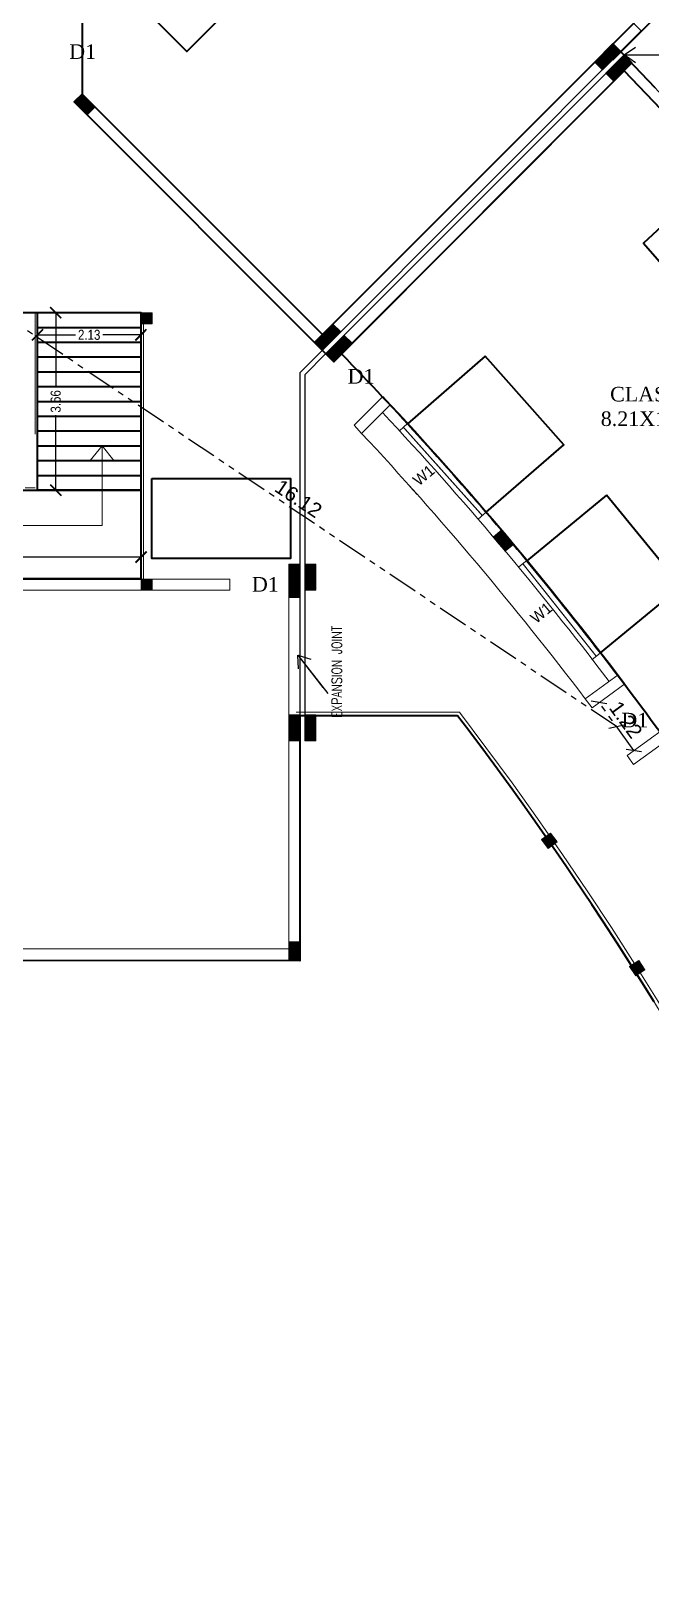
# Model space of a CAD drawing. Header units: metres. Extents: x 43 to 977, y 102 to 459.
# Drawn here: x 796.61 to 809.39, y 191.23 to 223.33 of the extents above; entities that cross this region are included whole.
import ezdxf

# ---------------------------------------------------------------- set-up
doc = ezdxf.new("R2010")
doc.units = ezdxf.units.M
doc.header["$MEASUREMENT"] = 0
doc.header["$PDMODE"] = 3
doc.linetypes.add('HIDDEN', pattern=[0.375, 0.25, -0.125])
doc.linetypes.add('PHANTOM2', pattern=[1.25, 0.625, -0.125, 0.125, -0.125, 0.125, -0.125])
doc.layers.get('0').update_dxf_attribs({"lineweight": 0})
doc.layers.get('Defpoints').update_dxf_attribs({"lineweight": 0})
for name, color, linetype, lineweight in [('BLK_1_FLR_3_ EXIT_WIDTH_ DOOR', 7, 'Continuous', 35), ('BLK_1_FLR_3_BLT_UP_AREA', 4, 'Continuous', 35), ('BLK_1_FLR_3_BLT_UP_AREA_DEDUCT', 4, 'Continuous', 35), ('BLK_1_FLR_3_CARPET_AREA', 10, 'Continuous', 35), ('BLK_1_FLR_3_DRINKING_WATER', 7, 'Continuous', 35), ('BLK_1_FLR_3_REGULAR_ROOM_6', 117, 'Continuous', 35), ('BLK_1_FLR_3_REGULAR_ROOM_7', 117, 'Continuous', 35), ('BLK_1_FLR_3_ROOM_6_LIGHT_VENTILATION_1', 3, 'Continuous', 35), ('BLK_1_FLR_3_ROOM_6_LIGHT_VENTILATION_3', 3, 'Continuous', 35), ('BLK_1_FLR_3_ROOM_6_LIGHT_VENTILATION_4', 3, 'Continuous', 35), ('BLK_1_FLR_3_ROOM_7_LIGHT_VENTILATION_3', 4, 'Continuous', 35), ('BLK_1_FLR_3_STAIR_7', 4, 'Continuous', 35), ('BLK_1_FLR_3_STAIR_7_FLIGHT_3', 4, 'Continuous', 35), ('BLK_1_FLR_3_STAIR_7_LANDING_1', 4, 'Continuous', 35), ('Column', 1, 'Continuous', 0), ('DIST_EXIT', 7, 'Continuous', 35), ('dotted line', 9, 'Continuous', 0), ('FURN', 30, 'Continuous', 0), ('hatch', 7, 'Continuous', 0), ('main wall', 150, 'Continuous', 0), ('Staircase', 140, 'Continuous', 0), ('TE', 9, 'Continuous', 0), ('TEXT', 130, 'Continuous', 0), ('WALL', 7, 'Continuous', 0), ('WIN', 13, 'Continuous', 0)]:
    doc.layers.add(name, color=color, linetype=linetype, lineweight=lineweight)
doc.styles.add('ARIAL', font='arial.ttf')
doc.styles.add('ARIAL NARROW', font='')
doc.styles.get("Standard").update_dxf_attribs({"font": 'romans.shx'})
doc.styles.add('style2', font='romantic.ttf')
doc.styles.add('visa', font='swissc.ttf')
doc.styles.get('ARIAL NARROW').set_extended_font_data('Lydian BT')
doc.dimstyles.new('Copy of o3 400', dxfattribs={"dimscale": 0.23, "dimtxt": 0.9, "dimasz": 1, "dimexe": 5, "dimexo": 9, "dimgap": 0.23, "dimtad": 0, "dimlfac": 4, "dimzin": 3, "dimdsep": 46, "dimtxsty": 'visa', "dimblk": 'ARCHTICK', "dimcen": 0.09, "dimse1": 1, "dimse2": 1, "dimclrd": 7, "dimclre": 256, "dimclrt": 7, "dimadec": 0, "dimazin": 0, "dimtfac": 0.23, "dimtofl": 0, "dimtmove": 2, "dimatfit": 1, "dimldrblk": 'ARCHTICK', "dimfxl": 0, "dimtolj": 1, "dimtzin": 0, "dimarcsym": 0})
doc.dimstyles.new('o3', dxfattribs={"dimscale": 0.23, "dimtxt": 0.9, "dimasz": 1, "dimexe": 5, "dimexo": 9, "dimgap": 0.23, "dimtad": 0, "dimzin": 3, "dimdsep": 46, "dimtxsty": 'visa', "dimblk": 'ARCHTICK', "dimcen": 0.09, "dimse1": 1, "dimse2": 1, "dimclrd": 7, "dimclre": 256, "dimclrt": 7, "dimadec": 0, "dimazin": 0, "dimtfac": 0.23, "dimtofl": 0, "dimtmove": 2, "dimatfit": 1, "dimldrblk": 'ARCHTICK', "dimfxl": 0, "dimtolj": 1, "dimtzin": 0, "dimarcsym": 0})
doc.dimstyles.new('OPEN SPACE', dxfattribs={"dimtxt": 0.3, "dimasz": 0.23, "dimexe": 0.1875, "dimexo": 0.0625, "dimgap": 0.09, "dimtad": 3, "dimzin": 0, "dimdsep": 46, "dimtxsty": 'ARIAL', "dimblk": 'OBLIQUE', "dimcen": 0.09, "dimse1": 1, "dimse2": 1, "dimclrd": 6, "dimclre": 6, "dimclrt": 7, "dimadec": 0, "dimazin": 0, "dimtfac": 0.5, "dimtix": 1, "dimtmove": 0, "dimatfit": 3, "dimfxl": 0, "dimtolj": 1, "dimtzin": 0, "dimarcsym": 0})

# ---------------------------------------------------------------- blocks, each defined once
blk = doc.blocks.new('_ArchTick')
at = {"color": 0, "const_width": 0.15}
blk.add_lwpolyline([(-0.5, -0.5), (0.5, 0.5)], dxfattribs=at)
blk = doc.blocks.new('*D238')
at = {"layer": 'Defpoints', "color": 0, "lineweight": 30}
for p in [(798.878, 212.495), (791.716, 212.045), (798.878, 212.045)]:
    blk.add_point(p, dxfattribs=at)
at = {"layer": 'WIN', "color": 7, "lineweight": -2}
for p, q in [((791.716, 212.495), (795.016, 212.495)), ((798.878, 212.495), (795.578, 212.495))]:
    blk.add_line(p, q, dxfattribs=at)
at = {"layer": 'WIN', "color": 7, "lineweight": -2, "xscale": 0.23, "yscale": 0.23, "zscale": 0.23, "rotation": 180}
blk.add_blockref('_ArchTick', (791.716, 212.495), dxfattribs=at)
at = {"layer": 'WIN', "color": 7, "lineweight": -2, "xscale": 0.23, "yscale": 0.23, "zscale": 0.23}
blk.add_blockref('_ArchTick', (798.878, 212.495), dxfattribs=at)
at = {"layer": 'WIN', "color": 7, "lineweight": 9, "insert": (795.297, 212.495), "char_height": 0.207, "attachment_point": 5, "style": 'visa'}
blk.add_mtext('\\A1;7.16', dxfattribs=at)
blk = doc.blocks.new('*D95')
at = {"layer": 'Defpoints', "color": 0, "lineweight": 30}
for p in [(814.477, 229.217), (808.775, 222.907), (810.51, 221.172)]:
    blk.add_point(p, dxfattribs=at)
at = {"layer": 'WALL', "color": 7, "lineweight": -2}
for p, q in [((816.516, 227.178), (813.818, 224.48)), ((810.51, 221.172), (813.207, 223.869))]:
    blk.add_line(p, q, dxfattribs=at)
at = {"layer": 'WALL', "color": 7, "lineweight": -2, "xscale": 0.23, "yscale": 0.23, "zscale": 0.23}
for p, rotation in [((816.516, 227.178), 45.00000000405316), ((810.51, 221.172), 225.0000000040532)]:
    blk.add_blockref('_ArchTick', p, dxfattribs=dict(at, rotation=rotation))
at = {"layer": 'WALL', "color": 7, "insert": (813.513, 224.175), "char_height": 0.345, "attachment_point": 5, "rotation": 45, "style": 'visa'}
blk.add_mtext('\\A1;8.49', dxfattribs=at)
blk = doc.blocks.new('*D96')
at = {"layer": 'Defpoints', "color": 0, "lineweight": 30}
for p in [(820.76, 235.216), (823.205, 232.836), (808.775, 222.907)]:
    blk.add_point(p, dxfattribs=at)
at = {"layer": 'WALL', "color": 7, "lineweight": -2}
for p, q in [((823.205, 232.836), (817.589, 227.068)), ((811.219, 220.526), (816.836, 226.295))]:
    blk.add_line(p, q, dxfattribs=at)
at = {"layer": 'WALL', "color": 7, "lineweight": -2, "xscale": 0.23, "yscale": 0.23, "zscale": 0.23}
for p, rotation in [((823.205, 232.836), 45.76370791431166), ((811.219, 220.526), 225.7637079143116)]:
    blk.add_blockref('_ArchTick', p, dxfattribs=dict(at, rotation=rotation))
at = {"layer": 'WALL', "color": 7, "insert": (817.212, 226.681), "char_height": 0.345, "attachment_point": 5, "rotation": 45.7637, "style": 'visa'}
blk.add_mtext('\\A1;17.18', dxfattribs=at)
blk = doc.blocks.new('*D886')
at = {"layer": 'BLK_1_FLR_3_STAIR_7_LANDING_1', "color": 1, "lineweight": -2, "ltscale": 20}
for p, q in [((791.714, 212.497), (795.013, 212.497)), ((798.876, 212.497), (795.576, 212.497))]:
    blk.add_line(p, q, dxfattribs=at)
at = {"layer": 'Defpoints', "color": 0, "lineweight": 30, "ltscale": 20}
for p in [(798.876, 212.497), (791.714, 212.047), (798.876, 212.047)]:
    blk.add_point(p, dxfattribs=at)
at = {"layer": 'BLK_1_FLR_3_STAIR_7_LANDING_1', "color": 1, "lineweight": -2, "ltscale": 20, "xscale": 0.23, "yscale": 0.23, "zscale": 0.23, "rotation": 180}
blk.add_blockref('_ArchTick', (791.714, 212.497), dxfattribs=at)
at = {"layer": 'BLK_1_FLR_3_STAIR_7_LANDING_1', "color": 1, "lineweight": -2, "ltscale": 20, "xscale": 0.23, "yscale": 0.23, "zscale": 0.23}
blk.add_blockref('_ArchTick', (798.876, 212.497), dxfattribs=at)
at = {"layer": 'BLK_1_FLR_3_STAIR_7_LANDING_1', "color": 1, "lineweight": 35, "ltscale": 20, "insert": (795.295, 212.497), "char_height": 0.207, "attachment_point": 5, "style": 'visa'}
blk.add_mtext('\\A1;7.16', dxfattribs=at)
blk = doc.blocks.new('*D883')
at = {"layer": 'BLK_1_FLR_3_STAIR_7_FLIGHT_3', "color": 2, "lineweight": -2, "ltscale": 20}
for p, q in [((796.742, 217.074), (797.529, 217.074)), ((798.876, 217.074), (798.089, 217.074))]:
    blk.add_line(p, q, dxfattribs=at)
at = {"layer": 'Defpoints', "color": 0, "lineweight": 30, "ltscale": 20}
for p in [(796.742, 217.533), (798.876, 217.533), (796.742, 217.074)]:
    blk.add_point(p, dxfattribs=at)
at = {"layer": 'BLK_1_FLR_3_STAIR_7_FLIGHT_3', "color": 2, "lineweight": -2, "ltscale": 20, "xscale": 0.23, "yscale": 0.23, "zscale": 0.23, "rotation": 180}
blk.add_blockref('_ArchTick', (796.742, 217.074), dxfattribs=at)
at = {"layer": 'BLK_1_FLR_3_STAIR_7_FLIGHT_3', "color": 2, "lineweight": -2, "ltscale": 20, "xscale": 0.23, "yscale": 0.23, "zscale": 0.23}
blk.add_blockref('_ArchTick', (798.876, 217.074), dxfattribs=at)
at = {"layer": 'BLK_1_FLR_3_STAIR_7_FLIGHT_3', "color": 2, "lineweight": 35, "ltscale": 20, "insert": (797.809, 217.074), "char_height": 0.207, "attachment_point": 5, "style": 'visa'}
blk.add_mtext('\\A1;2.13', dxfattribs=at)
blk = doc.blocks.new('*D884')
at = {"layer": 'BLK_1_FLR_3_STAIR_7_FLIGHT_3', "color": 1, "lineweight": -2, "ltscale": 20}
for p, q in [((797.119, 217.533), (797.119, 215.987)), ((797.119, 213.876), (797.119, 215.422))]:
    blk.add_line(p, q, dxfattribs=at)
at = {"layer": 'Defpoints', "color": 0, "lineweight": 30, "ltscale": 20}
for p in [(796.742, 217.533), (796.742, 213.876), (797.119, 213.876)]:
    blk.add_point(p, dxfattribs=at)
at = {"layer": 'BLK_1_FLR_3_STAIR_7_FLIGHT_3', "color": 1, "lineweight": -2, "ltscale": 20, "xscale": 0.23, "yscale": 0.23, "zscale": 0.23}
for p, rotation in [((797.119, 217.533), 90), ((797.119, 213.876), 270)]:
    blk.add_blockref('_ArchTick', p, dxfattribs=dict(at, rotation=rotation))
at = {"layer": 'BLK_1_FLR_3_STAIR_7_FLIGHT_3', "color": 1, "lineweight": 35, "ltscale": 20, "insert": (797.119, 215.704), "char_height": 0.207, "attachment_point": 5, "rotation": 90, "style": 'visa'}
blk.add_mtext('\\A1;3.66', dxfattribs=at)
blk = doc.blocks.new('_Oblique')
at = {"color": 0, "linetype": 'ByBlock', "lineweight": -2}
blk.add_line((-0.5, -0.5), (0.5, 0.5), dxfattribs=at)
blk = doc.blocks.new('*D862')
at = {"layer": 'BLK_1_FLR_3_ EXIT_WIDTH_ DOOR', "color": 2, "linetype": 'PHANTOM2', "lineweight": -2}
blk.add_line((809.04, 208.515), (808.323, 209.501), dxfattribs=at)
at = {"layer": 'Defpoints', "color": 0, "lineweight": 30}
for p in [(808.672, 209.755), (808.323, 209.501), (809.388, 208.768)]:
    blk.add_point(p, dxfattribs=at)
at = {"layer": 'BLK_1_FLR_3_ EXIT_WIDTH_ DOOR', "color": 2, "lineweight": -2, "xscale": 0.23, "yscale": 0.23, "zscale": 0.23}
for p, rotation in [((808.323, 209.501), 125.9999999999029), ((809.04, 208.515), 305.9999999999029)]:
    blk.add_blockref('_Oblique', p, dxfattribs=dict(at, rotation=rotation))
at = {"layer": 'BLK_1_FLR_3_ EXIT_WIDTH_ DOOR', "color": 2, "lineweight": 35, "insert": (808.876, 209.149), "char_height": 0.3, "attachment_point": 5, "rotation": 306, "style": 'ARIAL'}
blk.add_mtext('\\A1;1.22', dxfattribs=at)
blk = doc.blocks.new('*D863')
at = {"layer": 'Defpoints', "color": 0, "lineweight": 30}
for p in [(795.295, 217.99), (795.295, 217.99), (808.681, 209.008)]:
    blk.add_point(p, dxfattribs=at)
at = {"layer": 'DIST_EXIT', "color": 7, "linetype": 'PHANTOM2', "lineweight": -2}
blk.add_line((808.681, 209.008), (795.295, 217.99), dxfattribs=at)
at = {"layer": 'DIST_EXIT', "color": 7, "lineweight": -2, "xscale": 0.23, "yscale": 0.23, "zscale": 0.23}
for p, rotation in [((795.295, 217.99), 146.1385459461341), ((808.681, 209.008), 326.1385459461342)]:
    blk.add_blockref('_Oblique', p, dxfattribs=dict(at, rotation=rotation))
at = {"layer": 'DIST_EXIT', "color": 7, "lineweight": 35, "insert": (802.124, 213.701), "char_height": 0.3, "attachment_point": 5, "rotation": 326.1385, "style": 'ARIAL'}
blk.add_mtext('\\A1;16.12', dxfattribs=at)

msp = doc.modelspace()

# ---------------------------------------------------------------- hatches: boundary and pattern name
at = {"layer": 'hatch'}
h = msp.add_hatch(dxfattribs=at)
h.set_pattern_fill('ANSI31', color=256, scale=0.025396, angle=45, style=0)
h.set_pattern_definition([(360, (-1860.4527177, -4801.0757377), (-1e-14, -0.0031745225), [])])
h.paths.add_polyline_path([(808.60892, 223.07354), (808.77054, 222.91192), (808.39343, 222.5348), (808.23181, 222.69642)])
h = msp.add_hatch(dxfattribs=at)
h.set_pattern_fill('ANSI31', color=256, scale=0.025396, angle=45, style=0)
h.set_pattern_definition([(360, (-1860.6861692, -4801.3091893), (-1e-14, -0.0031745225), [])])
h.paths.add_polyline_path([(808.84237, 222.84008), (809.00399, 222.67846), (808.62688, 222.30135), (808.46526, 222.46297)])
h = msp.add_hatch(dxfattribs=at)
h.set_pattern_fill('ANSI31', color=256, scale=0.025396, style=0)
h.set_pattern_definition([(45, (-4572.8374997, 1792.431261), (-0.0022447263868, 0.0022447263868), [])])
h.paths.add_polyline_path([(797.66235, 222.04009), (797.50073, 221.87847), (797.7701, 221.6091), (797.93172, 221.77073)])
h = msp.add_hatch(dxfattribs=at)
h.set_pattern_fill('ANSI31', color=256, scale=0.025396, angle=90, style=0)
h.set_pattern_definition([(135, (-4771.7847922, 1778.715938), (-0.0022447263868, -0.0022447263868), [])])
h.paths.add_polyline_path([(799.10636, 217.53089), (798.87779, 217.53089), (798.87779, 217.30232), (799.10636, 217.30232)])
h = msp.add_hatch(dxfattribs=at)
h.set_pattern_fill('ANSI31', color=256, scale=0.025396, angle=45, style=0)
h.set_pattern_definition([(360, (-1866.2285713, -4806.8515913), (-1e-14, -0.0031745225), [])])
h.paths.add_polyline_path([(802.83307, 217.29768), (802.99469, 217.13606), (802.61757, 216.75895), (802.45595, 216.92057)])
h = msp.add_hatch(dxfattribs=at)
h.set_pattern_fill('ANSI31', color=256, scale=0.025396, angle=45, style=0)
h.set_pattern_definition([(360, (-1866.4620228, -4807.085043), (-1e-14, -0.0031745225), [])])
h.paths.add_polyline_path([(803.06652, 217.06423), (803.22814, 216.90261), (802.85103, 216.5255), (802.68941, 216.68712)])
h = msp.add_hatch(dxfattribs=at)
h.set_pattern_fill('ANSI31', color=256, scale=0.025396, angle=354.750483, style=0)
h.set_pattern_definition([(39.75048266, (-4398.0551917, 2268.2263944), (-0.0020299340595, 0.0024406885949), [])])
h.paths.add_polyline_path([(806.31854, 213.05754), (806.14281, 212.91139), (806.38641, 212.6185), (806.56214, 212.76466)])
h = msp.add_hatch(dxfattribs=at)
h.set_pattern_fill('ANSI31', color=256, scale=0.025396, angle=360, style=0)
h.set_pattern_definition([(315, (-4637.1725264, -1453.5460324), (-0.0022447263868, -0.0022447263868), [])])
h.paths.add_polyline_path([(802.15349, 212.34799), (801.92492, 212.34799), (801.92492, 211.81467), (802.15349, 211.81467)])
h = msp.add_hatch(dxfattribs=at)
h.set_pattern_fill('ANSI31', color=256, scale=0.025396, angle=360, style=0)
h.set_pattern_definition([(315, (-4636.842376, -1453.5460324), (-0.0022447263868, -0.0022447263868), [])])
h.paths.add_polyline_path([(802.48364, 212.34799), (802.25507, 212.34799), (802.25507, 211.81467), (802.48364, 211.81467)])
h = msp.add_hatch(dxfattribs=at)
h.set_pattern_fill('ANSI31', color=256, scale=0.025396, angle=90, style=0)
h.set_pattern_definition([(135, (-4771.7847922, 1773.230363), (-0.0022447263868, -0.0022447263868), [])])
h.paths.add_polyline_path([(799.10636, 212.04531), (798.87779, 212.04531), (798.87779, 211.81675), (799.10636, 211.81675)])
h = msp.add_hatch(dxfattribs=at)
h.set_pattern_fill('ANSI31', color=256, scale=0.025396, style=0)
h.set_pattern_definition([(45, (-4637.1704966, 1877.405829), (-0.0022447263868, 0.0022447263868), [])])
h.paths.add_polyline_path([(802.15552, 212.04512), (801.92695, 212.04512), (801.92695, 211.66418), (802.15552, 211.66418)])
h = msp.add_hatch(dxfattribs=at)
h.set_pattern_fill('ANSI31', color=256, scale=0.025396, angle=360, style=0)
h.set_pattern_definition([(315, (-4637.1725264, -1456.649043), (-0.0022447263868, -0.0022447263868), [])])
h.paths.add_polyline_path([(802.15349, 209.24498), (801.92492, 209.24498), (801.92492, 208.71166), (802.15349, 208.71166)])
h = msp.add_hatch(dxfattribs=at)
h.set_pattern_fill('ANSI31', color=256, scale=0.025396, angle=360, style=0)
h.set_pattern_definition([(315, (-4636.842376, -1456.649043), (-0.0022447263868, -0.0022447263868), [])])
h.paths.add_polyline_path([(802.48364, 209.24498), (802.25507, 209.24498), (802.25507, 208.71166), (802.48364, 208.71166)])
h = msp.add_hatch(dxfattribs=at)
h.set_pattern_fill('ANSI31', color=256, scale=0.025396, angle=54.00026, style=0)
h.set_pattern_definition([(80.99973966, (5351.8896304, -3214.7498878), (0.0031354366037, -0.0004966189759), [])])
h.paths.add_polyline_path([(807.32117, 206.81392), (807.45552, 206.629), (807.27061, 206.49466), (807.13626, 206.67957)])
h = msp.add_hatch(dxfattribs=at)
h.set_pattern_fill('ANSI31', color=256, scale=0.025396, style=0)
h.set_pattern_definition([(45, (-4637.1704966, 1869.934007), (-0.0022447263868, 0.0022447263868), [])])
h.paths.add_polyline_path([(802.15552, 204.5733), (801.92695, 204.5733), (801.92695, 204.19236), (802.15552, 204.19236)])
h = msp.add_hatch(dxfattribs=at)
h.set_pattern_fill('ANSI31', color=256, scale=0.025396, angle=56.686989, style=0)
h.set_pattern_definition([(78.313011426, (5188.330488, -3426.642586), (0.003108710956, -0.0006430468843), [])])
h.paths.add_polyline_path([(809.14365, 204.18707), (809.26918, 203.99606), (809.07817, 203.87053), (808.95264, 204.06154)])

# ---------------------------------------------------------------- linework, layer by layer
at = {"layer": 'BLK_1_FLR_3_BLT_UP_AREA', "color": 26, "lineweight": 35}
msp.add_lwpolyline([(820.91994, 235.05241), (808.76937, 222.90184), (809.47494, 222.17174)], dxfattribs=at)
at = {"layer": 'BLK_1_FLR_3_BLT_UP_AREA_DEDUCT', "color": 26, "lineweight": 35}
msp.add_lwpolyline([(809.45746, 203.33578), (809.20463, 203.74247), (808.93745, 204.1658), (808.69337, 204.54694), (808.39979, 204.99851), (808.17153, 205.34458), (807.81781, 205.87245), (807.63919, 206.13526), (807.30275, 206.62357), (807.09644, 206.91883), (806.74774, 207.41084), (806.5434, 207.69516), (806.22643, 208.1305), (805.98014, 208.46412), (805.63729, 208.92195), (805.40677, 209.22557), (802.15552, 209.22555), (802.15552, 204.17968), (788.43825, 204.19789)], dxfattribs=at)
at = {"layer": 'BLK_1_FLR_3_CARPET_AREA', "color": 15, "lineweight": 35, "ltscale": 20}
msp.add_lwpolyline([(811.44583, 225.90571), (802.61871, 217.07859), (797.66245, 222.03485), (797.50073, 221.87313), (802.61727, 216.75391), (802.85103, 216.52015), (808.84007, 222.50919, -0.02142469), (813.47379, 217.30009, -0.0121233), (816.22198, 213.73337, -0.00973155), (818.59976, 210.3027, -0.00792322), (820.46991, 207.26787, -0.01005324), (822.41772, 203.79284, -0.01008763), (824.08463, 200.42798, -0.00716992), (825.13975, 198.03693, -0.02395832), (826.03072, 195.87148, -0.01166027), (827.82931, 190.94249, -0.00110544), (829.29267, 185.86953, -0.01342344)], format="xyb", dxfattribs=at)
msp.add_lwpolyline([(809.45728, 203.33578), (809.20445, 203.74247), (808.93727, 204.1658), (808.69319, 204.54694), (808.3996, 204.99851), (808.17134, 205.34458), (807.81763, 205.87245), (807.639, 206.13526), (807.30257, 206.62357), (807.09626, 206.91883), (806.74755, 207.41084), (806.54321, 207.69516), (806.22625, 208.1305), (805.97995, 208.46412), (805.6371, 208.92195), (805.40658, 209.22557), (802.15534, 209.22555), (802.15533, 204.17968), (788.43806, 204.19789)], dxfattribs=at)
at = {"layer": 'BLK_1_FLR_3_DRINKING_WATER', "color": 7, "lineweight": 35}
msp.add_lwpolyline([(799.1001, 214.11443), (801.95684, 214.11443), (801.95684, 212.47038), (799.1001, 212.47038)], close=True, dxfattribs=at)
at = {"layer": 'BLK_1_FLR_3_REGULAR_ROOM_6', "color": 3, "lineweight": 35, "ltscale": 20}
msp.add_lwpolyline([(808.84007, 222.50919), (803.01149, 216.68061, -0.01706893), (806.3091, 213.05119), (806.31031, 213.0522), (806.4316, 212.90637, -0.01771434), (809.5732, 208.90274), (816.22198, 213.73337, 0.00532974), (815.03507, 215.31785), (814.9429, 215.438, 0.00638545), (813.47379, 217.30009, 0.02142469)], format="xyb", close=True, dxfattribs=at)
at = {"layer": 'BLK_1_FLR_3_REGULAR_ROOM_7', "color": 3, "lineweight": 35, "ltscale": 20}
msp.add_lwpolyline([(811.44583, 225.90571), (805.6275, 231.72404), (797.66235, 223.7589), (797.66245, 222.03485), (802.61871, 217.07859)], close=True, dxfattribs=at)
at = {"layer": 'BLK_1_FLR_3_ROOM_6_LIGHT_VENTILATION_1', "color": 3, "lineweight": 35, "ltscale": 20}
msp.add_lwpolyline([(810.80389, 220.41042), (809.23991, 218.96444), (811.11471, 216.81267), (812.74479, 218.18122, 0.00907973)], format="xyb", close=True, dxfattribs=at)
at = {"layer": 'BLK_1_FLR_3_ROOM_6_LIGHT_VENTILATION_3', "color": 3, "lineweight": 35, "ltscale": 20}
msp.add_lwpolyline([(805.97708, 216.63626), (804.37134, 215.24384, -0.00849874), (805.99475, 213.41938), (807.5975, 214.8092)], format="xyb", close=True, dxfattribs=at)
at = {"layer": 'BLK_1_FLR_3_ROOM_6_LIGHT_VENTILATION_4', "color": 3, "lineweight": 35, "ltscale": 20}
msp.add_lwpolyline([(808.47577, 213.77322), (806.83082, 212.42142, -0.00846123), (808.35057, 210.52354), (810.01821, 211.88964)], format="xyb", close=True, dxfattribs=at)
at = {"layer": 'BLK_1_FLR_3_ROOM_7_LIGHT_VENTILATION_3', "color": 3, "lineweight": 35, "ltscale": 20}
msp.add_lwpolyline([(801.97924, 225.06351), (800.4731, 226.56964), (798.31816, 224.41471), (799.8243, 222.90857)], close=True, dxfattribs=at)
at = {"layer": 'BLK_1_FLR_3_STAIR_7', "color": 1, "lineweight": 35, "ltscale": 20}
msp.add_lwpolyline([(791.66319, 217.53296), (798.8757, 217.53296), (798.8757, 212.04531), (791.66319, 212.04531)], close=True, dxfattribs=at)
at = {"layer": 'BLK_1_FLR_3_STAIR_7_FLIGHT_3', "color": 7, "lineweight": 35, "ltscale": 20}
for p, q in [((796.74242, 217.22821), (798.8757, 217.22821)), ((796.74242, 216.92345), (798.8757, 216.92345)), ((796.74242, 216.6187), (798.8757, 216.6187)), ((796.74242, 216.31394), (798.8757, 216.31394)), ((796.74242, 216.00919), (798.8757, 216.00919)), ((796.74242, 215.70444), (798.8757, 215.70444)), ((796.74242, 215.39968), (798.8757, 215.39968)), ((796.74242, 215.09493), (798.8757, 215.09493)), ((796.74242, 215.09493), (798.8757, 215.09493)), ((796.74242, 214.79017), (798.8757, 214.79017)), ((796.74242, 214.48542), (798.8757, 214.48542)), ((796.74242, 214.18067), (798.8757, 214.18067)), ((796.74242, 213.87591), (798.8757, 213.87591))]:
    msp.add_line(p, q, dxfattribs=at)
msp.add_lwpolyline([(796.74242, 217.53296), (798.8757, 217.53296), (798.8757, 213.87591), (796.74242, 213.87591)], close=True, dxfattribs=at)
at = {"layer": 'BLK_1_FLR_3_STAIR_7_LANDING_1', "color": 7, "lineweight": 35, "ltscale": 20}
msp.add_lwpolyline([(791.66319, 213.87591), (798.8757, 213.87591), (798.8757, 212.04739), (791.66319, 212.04739)], close=True, dxfattribs=at)
at = {"layer": 'Column'}
for p, q in [((799.10636, 217.30232), (798.87779, 217.30232)), ((799.10636, 211.81675), (798.87779, 211.81675))]:
    msp.add_line(p, q, dxfattribs=at)
for points in [[(808.39343, 222.5348), (808.23181, 222.69642), (808.60892, 223.07354), (808.77054, 222.91192)], [(808.62688, 222.30135), (808.46526, 222.46297), (808.84237, 222.84008), (809.00399, 222.67846)], [(798.87779, 217.53089), (799.10636, 217.53089), (799.10636, 217.30232), (798.87779, 217.30232)], [(802.61757, 216.75895), (802.45595, 216.92057), (802.83307, 217.29768), (802.99469, 217.13606)], [(802.85103, 216.5255), (802.68941, 216.68712), (803.06652, 217.06423), (803.22814, 216.90261)], [(801.92492, 211.81467), (802.15349, 211.81467), (802.15349, 212.34799), (801.92492, 212.34799)], [(802.25507, 211.81467), (802.48364, 211.81467), (802.48364, 212.34799), (802.25507, 212.34799)], [(798.87779, 212.04531), (799.10636, 212.04531), (799.10636, 211.81675), (798.87779, 211.81675)], [(801.92695, 212.04512), (802.15552, 212.04512), (802.15552, 211.66418), (801.92695, 211.66418)], [(801.92492, 208.71166), (802.15349, 208.71166), (802.15349, 209.24498), (801.92492, 209.24498)], [(802.25507, 208.71166), (802.48364, 208.71166), (802.48364, 209.24498), (802.25507, 209.24498)], [(807.45552, 206.629), (807.32117, 206.81392), (807.13626, 206.67957), (807.27061, 206.49466)], [(801.92695, 204.5733), (802.15552, 204.5733), (802.15552, 204.19236), (801.92695, 204.19236)], [(809.26918, 203.99606), (809.14365, 204.18707), (808.95264, 204.06154), (809.07817, 203.87053)]]:
    msp.add_lwpolyline(points, close=True, dxfattribs=at)
for points in [[(797.93172, 221.77073), (797.66235, 222.04009), (797.50073, 221.87847), (797.7701, 221.6091), (797.93172, 221.77073)], [(806.56214, 212.76466), (806.31854, 213.05754), (806.14281, 212.91139), (806.38641, 212.6185), (806.56214, 212.76466)]]:
    msp.add_lwpolyline(points, dxfattribs=at)
at = {"layer": 'dotted line'}
msp.add_lwpolyline([(794.96883, 217.53089), (794.96883, 213.14685), (798.07331, 213.14685), (798.07331, 214.7881), (797.82998, 214.48335), (798.07331, 214.7881), (798.31664, 214.48335)], dxfattribs=at)
at = {"layer": 'FURN'}
msp.add_arc((751.52568, 166.58686), 71.00589, 37.2603953, 43.0359736, dxfattribs=at)
at = {"layer": 'main wall', "linetype": 'HIDDEN', "lineweight": -3, "ltscale": 50}
for p, q in [((802.61727, 216.75925), (802.15349, 216.29548)), ((802.68941, 216.68712), (802.25507, 216.25278)), ((802.15349, 216.29548), (802.15349, 208.83442)), ((802.25507, 216.25278), (802.25507, 208.83442))]:
    msp.add_line(p, q, dxfattribs=at)
at = {"layer": 'Staircase', "linetype": 'HIDDEN', "ltscale": 10}
for p, q in [((796.69372, 217.53089), (796.69372, 213.92463)), ((796.74452, 217.53089), (798.87779, 217.53089)), ((798.92859, 217.53089), (798.87779, 217.53089)), ((799.05557, 217.53089), (799.10636, 217.53089)), ((796.74452, 217.22613), (798.87779, 217.22613)), ((796.74452, 216.92138), (798.87779, 216.92138)), ((796.74452, 216.61663), (798.87779, 216.61663)), ((796.74452, 216.31187), (798.87779, 216.31187)), ((796.74452, 216.00712), (798.87779, 216.00712)), ((796.74452, 215.70236), (798.87779, 215.70236)), ((796.74452, 215.39761), (798.87779, 215.39761)), ((796.74452, 215.09285), (798.87779, 215.09285)), ((796.74452, 214.7881), (798.87779, 214.7881)), ((796.74452, 214.48335), (798.87779, 214.48335)), ((796.74452, 214.17859), (798.87779, 214.17859)), ((796.74452, 213.87384), (798.87779, 213.87384))]:
    msp.add_line(p, q, dxfattribs=at)
at = {"layer": 'Staircase'}
for p, q in [((796.69372, 217.53089), (796.74452, 217.53089)), ((796.74452, 213.87384), (796.43976, 213.87384)), ((796.69372, 213.92463), (796.49055, 213.92463))]:
    msp.add_line(p, q, dxfattribs=at)
at = {"layer": 'Staircase', "linetype": 'Continuous', "ltscale": 10}
for p, q in [((798.87779, 217.53089), (798.87779, 212.04531)), ((798.92859, 217.53089), (798.92859, 212.04531))]:
    msp.add_line(p, q, dxfattribs=at)
at = {"layer": 'Staircase', "linetype": 'HIDDEN', "ltscale": 10}
msp.add_lwpolyline([(796.74452, 217.53089), (796.74452, 213.87384)], dxfattribs=at)
at = {"layer": 'WALL'}
for p, q in [((809.03123, 223.49646), (802.61871, 217.08394)), ((809.0354, 223.49111), (808.60441, 223.06013)), ((809.19702, 223.32949), (809.0354, 223.49111)), ((802.61747, 216.75946), (809.19285, 223.33484)), ((808.60318, 222.73565), (809.19702, 223.32949)), ((802.6893, 216.68763), (808.83177, 222.8301)), ((802.85092, 216.52601), (808.83714, 222.51222)), ((808.39332, 222.53531), (808.2317, 222.69693)), ((808.39332, 222.53531), (808.2317, 222.69693)), ((808.62678, 222.30186), (808.46516, 222.46348)), ((808.62678, 222.30186), (808.46516, 222.46348)), ((797.66235, 222.04009), (797.50073, 221.87847)), ((802.61747, 216.75946), (797.50073, 221.87847)), ((797.77151, 221.93151), (797.66235, 222.04009)), ((802.61871, 217.08394), (797.66245, 222.04019)), ((802.61747, 216.75946), (802.45585, 216.92108)), ((802.61747, 216.75946), (802.45585, 216.92108)), ((802.6893, 216.68763), (802.85092, 216.52601)), ((802.85092, 216.52601), (802.6893, 216.68763)), ((802.85092, 216.52601), (802.6893, 216.68763)), ((803.26935, 215.21226), (803.86224, 215.80515)), ((803.42569, 215.04536), (804.01864, 215.63831)), ((803.42569, 215.04536), (803.26935, 215.21226)), ((804.37516, 215.24715), (804.20589, 215.10037)), ((804.5728, 213.78686), (804.4173, 213.95437)), ((808.89925, 208.41013), (816.23415, 213.73926)), ((809.03359, 208.22522), (816.3685, 213.55434)), ((806.00361, 213.42706), (805.82938, 213.27598)), ((806.31854, 213.05754), (806.14281, 212.91139)), ((806.41731, 212.93943), (806.31854, 213.05754)), ((806.66234, 212.28932), (806.83815, 212.43318)), ((800.70798, 212.04531), (789.88577, 212.04531)), ((800.70798, 212.04533), (800.70798, 211.81675)), ((801.927, 212.04531), (801.92689, 204.42646)), ((802.15556, 212.04531), (801.92695, 212.04531)), ((802.15556, 212.04531), (802.15545, 204.5733)), ((800.70798, 211.81675), (789.88578, 211.81675)), ((801.92536, 211.81496), (802.15392, 211.81496)), ((801.92536, 211.81496), (802.15392, 211.81496)), ((801.92699, 211.81675), (801.92695, 211.81675)), ((802.25551, 211.81496), (802.48407, 211.81496)), ((802.25551, 211.81496), (802.48407, 211.81496)), ((808.17671, 210.38181), (808.35252, 210.52567)), ((808.03872, 209.57655), (808.7169, 210.06928)), ((808.17684, 209.39438), (808.85497, 209.88707)), ((808.17684, 209.39438), (808.03872, 209.57655)), ((802.07933, 209.30174), (805.44445, 209.30176)), ((801.92536, 208.71195), (802.15392, 208.71195)), ((801.92536, 208.71195), (802.15392, 208.71195)), ((802.25551, 208.71195), (802.48407, 208.71195)), ((802.25551, 208.71195), (802.48407, 208.71195)), ((801.92689, 204.42646), (788.66687, 204.42646))]:
    msp.add_line(p, q, dxfattribs=at)
at = {"layer": 'WALL', "color": 7}
msp.add_lwpolyline([(802.15552, 204.17968), (802.15552, 209.22555), (805.40677, 209.22557, -0.20084578), (819.49086, 155.3303), (819.49086, 155.3303), (819.49086, 155.3303), (816.65703, 155.31904), (771.45755, 155.3319, -0.20299324), (785.38563, 209.22557), (788.43825, 209.22557), (788.43825, 204.19789), (802.15552, 204.17968), (802.15552, 209.22555), (805.40677, 209.22557)], format="xyb", dxfattribs=at)
at = {"layer": 'WALL'}
for centre, radius, start, end in [((751.51745, 166.58686), 80.3009, 41.0220197, 44.4596003), ((750.40088, 165.85964), 81.38987, 8.7061241, 44.1120856), ((751.52568, 166.58686), 71.84397, 37.0633714, 43.2412701), ((751.52568, 166.58686), 71.6154, 37.2496666, 43.0526956), ((748.06958, 165.45414), 72.21141, 351.8798918, 37.3881641), ((751.52152, 166.58151), 71.00589, 35.9077833, 36.0922166), ((751.52152, 166.58151), 71.00589, 35.9077833, 36.0922166)]:
    msp.add_arc(centre, radius, start, end, dxfattribs=at)
at = {"layer": 'WIN', "const_width": 0.0254}
for points in [[(805.9165, 213.35152), (804.28805, 215.17161)], [(808.26462, 210.45374), (806.75025, 212.36125)]]:
    msp.add_lwpolyline(points, dxfattribs=at)

# ---------------------------------------------------------------- texts
at = {"layer": 'TEXT', "color": 4, "style": 'style2'}
for s, p in [('D1', (797.39749, 222.75875)), ('D1', (803.13808, 216.07099)), ('CLASS - 7', (808.55036, 215.70283)), ('8.21X10.20', (808.35731, 215.1975)), ('D1', (801.16475, 211.78601)), ('D1', (808.78241, 208.98964))]:
    msp.add_text(s, height=0.3, dxfattribs=at).set_placement(p)
at = {"layer": 'TEXT', "style": 'ARIAL NARROW'}
for p in [(804.60516, 213.94863), (807.02715, 211.11446)]:
    msp.add_text('W1', height=0.228566, rotation=39.903919, dxfattribs=at).set_placement(p)
at = {"layer": 'TEXT', "lineweight": -3, "width": 0.8}
msp.add_text('EXPANSION JOINT', height=0.2031694, rotation=90, dxfattribs=at).set_placement((803.01642, 209.18535))

# ---------------------------------------------------------------- dimensions: what is measured, and where the dimension line sits
at = {"layer": 'BLK_1_FLR_3_ EXIT_WIDTH_ DOOR', "color": 2, "lineweight": 35}
dim = msp.add_aligned_dim(p1=(809.38841, 208.76808), p2=(808.6717, 209.75455), distance=0.43118, dimstyle='OPEN SPACE', override={"dimpost": '\\X', "dimclrd": 2, "dimclrt": 2, "dimfxl": 0, "dimarcsym": 2}, dxfattribs=at)
dim.commit()
dim.dimension.update_dxf_attribs({"geometry": '*D862', "text_midpoint": (808.87588, 209.14931)})
at = {"layer": 'BLK_1_FLR_3_STAIR_7_FLIGHT_3', "color": 2, "lineweight": 35, "ltscale": 20}
dim = msp.add_aligned_dim(p1=(798.8757, 217.53296), p2=(796.74242, 217.53296), distance=0.45945, dimstyle='o3', override={"dimpost": '\\X', "dimclrd": 2, "dimclrt": 2, "dimfxl": 4, "dimfxlon": 1}, dxfattribs=at)
dim.commit()
dim.dimension.update_dxf_attribs({"geometry": '*D883', "text_midpoint": (797.80906, 217.07351)})
at = {"layer": 'BLK_1_FLR_3_STAIR_7_FLIGHT_3', "color": 1, "lineweight": 35, "ltscale": 20}
dim = msp.add_aligned_dim(p1=(796.74242, 217.53296), p2=(796.74242, 213.87591), distance=0.37685, dimstyle='o3', override={"dimpost": '\\X', "dimclrd": 1, "dimclrt": 1, "dimfxl": 4, "dimfxlon": 1}, dxfattribs=at)
dim.commit()
dim.dimension.update_dxf_attribs({"geometry": '*D884', "text_midpoint": (797.11927, 215.70444)})
at = {"layer": 'BLK_1_FLR_3_STAIR_7_LANDING_1', "color": 1, "lineweight": 35, "ltscale": 20}
dim = msp.add_linear_dim(base=(798.8757, 212.49741), p1=(791.71398, 212.04739), p2=(798.8757, 212.04739), dimstyle='o3', override={"dimpost": '\\X', "dimclrd": 1, "dimclrt": 1, "dimfxl": 4, "dimfxlon": 1}, dxfattribs=at)
dim.commit()
dim.dimension.update_dxf_attribs({"geometry": '*D886', "text_midpoint": (795.29484, 212.49741)})
at = {"layer": 'DIST_EXIT', "color": 7, "lineweight": 35}
dim = msp.add_aligned_dim(p1=(808.68122, 209.00788), p2=(795.29484, 217.99008), distance=0, dimstyle='OPEN SPACE', override={"dimpost": '\\X', "dimclrd": 7, "dimfxl": 0, "dimarcsym": 2}, dxfattribs=at)
dim.commit()
dim.dimension.update_dxf_attribs({"geometry": '*D863', "text_midpoint": (802.12352, 213.70091)})
at = {"layer": 'WALL'}
dim = msp.add_aligned_dim(p1=(808.77471, 222.90657), p2=(820.76039, 235.21611), distance=-3.41202, dimstyle='o3', override={"dimtxt": 1.5, "dimpost": '\\X'}, dxfattribs=at)
dim.commit()
dim.dimension.update_dxf_attribs({"geometry": '*D96', "text_midpoint": (817.21216, 226.68105)})
dim = msp.add_linear_dim(base=(810.50973, 221.17155), p1=(814.47675, 229.21661), p2=(808.77471, 222.90657), angle=225, dimstyle='o3', override={"dimtxt": 1.5, "dimpost": '\\X'}, dxfattribs=at)
dim.commit()
dim.dimension.update_dxf_attribs({"geometry": '*D95', "text_midpoint": (813.51274, 224.17457)})
at = {"layer": 'WIN', "lineweight": 9}
dim = msp.add_linear_dim(base=(798.87779, 212.49533), p1=(791.71607, 212.04531), p2=(798.87779, 212.04531), dimstyle='o3', override={"dimpost": '\\X'}, dxfattribs=at)
dim.commit()
dim.dimension.update_dxf_attribs({"geometry": '*D238', "text_midpoint": (795.29693, 212.49533)})

# ---------------------------------------------------------------- leaders
at = {"layer": 'TE', "color": 22, "ltscale": 20}
for points in [[(808.84206, 222.84039), (810.71077, 222.84039)], [(802.11296, 210.47709), (802.62894, 209.81286)]]:
    msp.add_leader(points, dimstyle='Copy of o3 400', override={"dimtxt": 1, "dimldrblk": 'Open90'}, dxfattribs=at)

doc.saveas('drawing.dxf')
